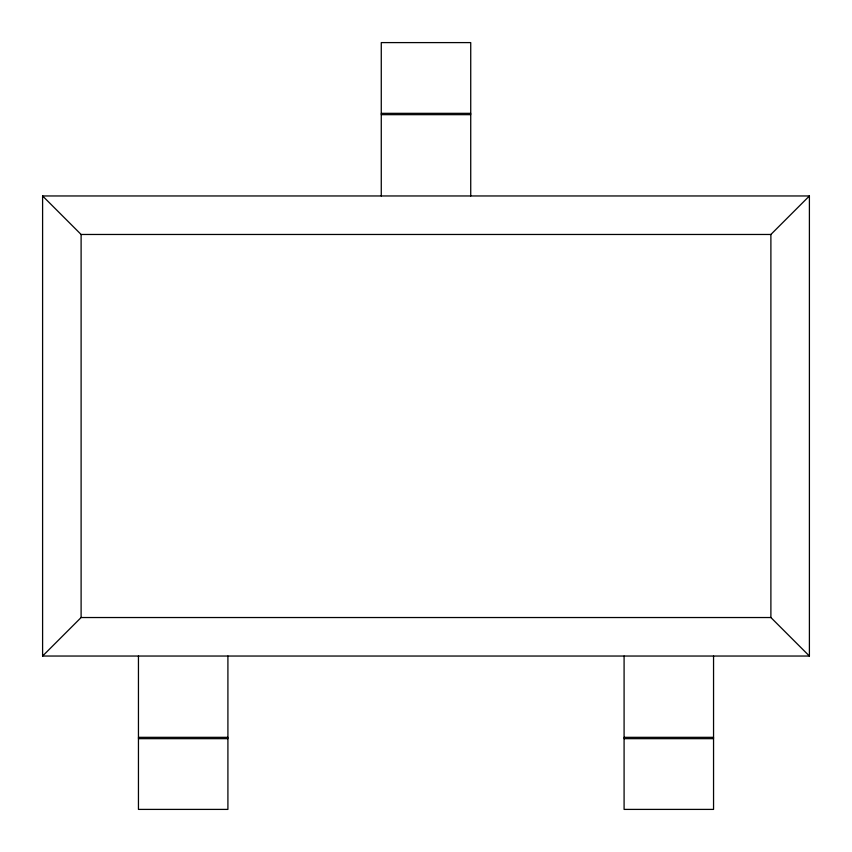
<?xml version="1.0" encoding="UTF-8"?>
<svg xmlns="http://www.w3.org/2000/svg" width="852" height="852" viewBox="0 0 852 852"><rect width="100%" height="100%" fill="white"/><g stroke="black" fill="none" stroke-linecap="round" stroke-linejoin="round"><path stroke-width="1.28" d="M42.6 656.04L81.11 617.53L770.89 617.53L809.4 656.04L809.4 195.96L42.6 195.96L42.6 656.04L809.4 656.04M42.6 195.96L81.11 234.47L770.89 234.47L809.4 195.96M381.27 113.337L470.73 113.337M381.27 114.669L470.73 114.669M138.45 737.331L227.91 737.331M624.09 737.331L713.55 737.331M138.45 738.663L227.91 738.663M624.09 738.663L713.55 738.663M770.89 234.47L770.89 617.53M713.55 656.04L713.55 809.4L624.09 809.4L624.09 656.04M470.73 195.96L470.73 42.6L381.27 42.6L381.27 195.96M227.91 656.04L227.91 809.4L138.45 809.4L138.45 656.04M81.11 234.47L81.11 617.53"/></g></svg>
